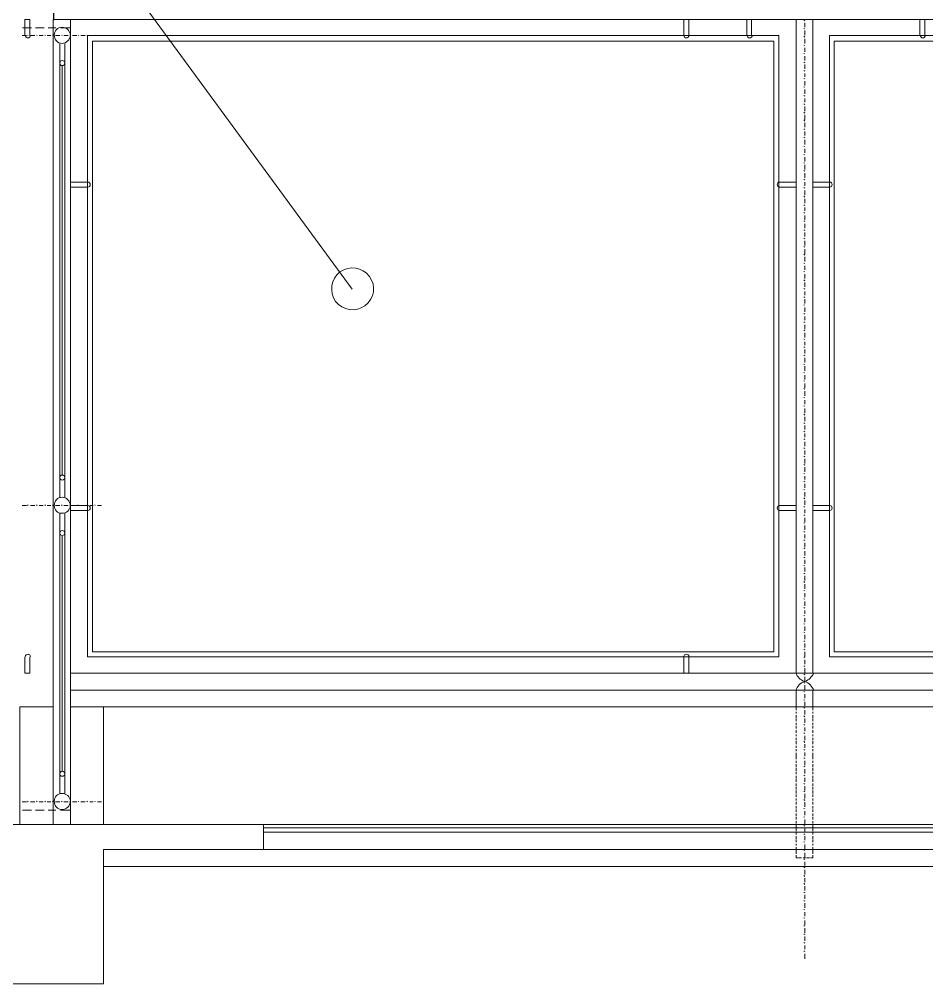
# Model space of a CAD drawing. Header units: millimetres. Extents: x 2928 to 3112, y 1220 to 1280.
# Drawn here: x 3060.5 to 3063.205, y 1248.002 to 1250.878 of the extents above; entities that cross this region are included whole.
import ezdxf

# ---------------------------------------------------------------- set-up
doc = ezdxf.new("R2010")
doc.units = ezdxf.units.MM

msp = doc.modelspace()

# ---------------------------------------------------------------- linework, layer by layer
at = {"color": 7, "linetype": 'Continuous', "lineweight": -2, "true_color": 0x000007}
msp.add_lwpolyline([(3060.60278, 1250.87545), (3060.60278, 1254.3786), (3082.70999, 1254.3786), (3082.70999, 1250.87545)], dxfattribs=at)
at = {"color": 253, "linetype": 'Continuous', "lineweight": 5, "true_color": 0x9a9a9a}
msp.add_lwpolyline([(3061.49262, 1250.07327), (3059.61535, 1252.63364), (3057.834, 1252.63364)], dxfattribs=at)
at = {"color": 7, "linetype": 'Continuous', "lineweight": 5, "true_color": 0x000007}
for points in [[(3060.51677, 1250.82914), (3060.51677, 1250.87711), (3060.53166, 1250.87711)], [(3060.53166, 1250.87711), (3060.53166, 1250.82914), (3060.53166, 1250.82914)], [(3060.6524, 1250.87711), (3062.81581, 1250.87711), (3062.81581, 1250.87711)], [(3061.01627, 1250.87711), (3065.07847, 1250.87711), (3065.07847, 1250.87711)], [(3061.06755, 1250.87711), (3063.16811, 1250.87711), (3063.16811, 1250.87711)], [(3062.48171, 1250.82914), (3062.48171, 1250.87711), (3062.49659, 1250.87711)], [(3062.49659, 1250.87711), (3062.49659, 1250.82914), (3062.49659, 1250.82914)], [(3062.66861, 1250.82914), (3062.66861, 1250.87711), (3062.6835, 1250.87711)], [(3062.6835, 1250.87711), (3062.6835, 1250.82914), (3062.6835, 1250.82914)], [(3062.81581, 1248.92871), (3062.81581, 1250.87711), (3062.81581, 1250.87711)], [(3065.02885, 1250.87711), (3062.86543, 1250.87711), (3062.86543, 1250.87711)], [(3062.86543, 1248.92871), (3062.86543, 1250.87711), (3062.86543, 1250.87711)], [(3063.18465, 1250.87711), (3063.18465, 1250.82914), (3063.18465, 1250.82914)], [(3063.19954, 1250.82914), (3063.19954, 1250.87711), (3063.18465, 1250.87711)], [(3060.62097, 1250.80433), (3060.62097, 1250.74644), (3060.62097, 1250.74644)], [(3060.63586, 1249.51091), (3060.63586, 1250.74644), (3060.63586, 1250.80433)], [(3060.62097, 1250.74644), (3060.62097, 1249.51091), (3060.62097, 1249.51091)], [(3060.6524, 1250.39249), (3060.70367, 1250.39249), (3060.70367, 1250.39249)], [(3060.70367, 1250.3776), (3060.6524, 1250.3776), (3060.6524, 1250.39249)], [(3062.81581, 1250.39249), (3062.76454, 1250.39249), (3062.76454, 1250.39249)], [(3062.76454, 1250.3776), (3062.81581, 1250.3776), (3062.81581, 1250.39249)], [(3062.86543, 1250.39249), (3062.91505, 1250.39249), (3062.91505, 1250.39249)], [(3062.91505, 1250.3776), (3062.86543, 1250.3776), (3062.86543, 1250.39249)], [(3060.62097, 1249.45137), (3060.62097, 1249.51091), (3060.62097, 1249.51091)], [(3060.63586, 1249.45137), (3060.63586, 1249.51091), (3060.63586, 1249.51091)], [(3060.70367, 1249.42821), (3060.6524, 1249.42821), (3060.6524, 1249.41333)], [(3062.76454, 1249.42821), (3062.81581, 1249.42821), (3062.81581, 1249.41333)], [(3062.91505, 1249.42821), (3062.86543, 1249.42821), (3062.86543, 1249.41333)], [(3060.62097, 1249.40506), (3060.62097, 1249.34551), (3060.62097, 1249.34551)], [(3060.63586, 1249.40506), (3060.63586, 1249.34551), (3060.63586, 1248.62768)], [(3060.6524, 1249.41333), (3060.70367, 1249.41333), (3060.70367, 1249.41333)], [(3062.81581, 1249.41333), (3062.76454, 1249.41333), (3062.76454, 1249.41333)], [(3062.86543, 1249.41333), (3062.91505, 1249.41333), (3062.91505, 1249.41333)], [(3060.62097, 1248.62768), (3060.62097, 1249.34551), (3060.62097, 1249.34551)], [(3060.51677, 1248.97667), (3060.51677, 1248.92871), (3060.53166, 1248.92871)], [(3060.53166, 1248.92871), (3060.53166, 1248.97667), (3060.53166, 1248.97667)], [(3062.48171, 1248.97667), (3062.48171, 1248.92871), (3062.49659, 1248.92871)], [(3062.49659, 1248.92871), (3062.49659, 1248.97667), (3062.49659, 1248.97667)], [(3060.6524, 1248.92871), (3062.81581, 1248.92871), (3062.81581, 1248.92871)], [(3061.01627, 1248.92871), (3065.07847, 1248.92871), (3065.07847, 1248.92871)], [(3061.06755, 1248.92871), (3063.16811, 1248.92871), (3063.16811, 1248.92871)], [(3065.02885, 1248.92871), (3062.86543, 1248.92871), (3062.86543, 1248.92871)], [(3060.6524, 1248.87743), (3062.81581, 1248.87743), (3062.81581, 1248.87743)], [(3060.6524, 1248.82782), (3060.6524, 1248.87743), (3060.6524, 1248.87743)], [(3060.6524, 1248.47717), (3060.6524, 1248.87743), (3060.6524, 1248.87743)], [(3061.01627, 1248.87743), (3065.07847, 1248.87743), (3065.07847, 1248.87743)], [(3061.06755, 1248.87743), (3063.16811, 1248.87743), (3063.16811, 1248.87743)], [(3062.81581, 1248.82782), (3062.81581, 1248.87743), (3062.81581, 1248.87743)], [(3065.02885, 1248.87743), (3062.86543, 1248.87743), (3062.86543, 1248.82782)], [(3060.62097, 1248.56979), (3060.62097, 1248.62768), (3060.62097, 1248.62768)], [(3060.63586, 1248.56979), (3060.63586, 1248.62768), (3060.63586, 1248.62768)]]:
    msp.add_lwpolyline(points, dxfattribs=at)
at = {"color": 7, "linetype": 'Continuous', "lineweight": 20, "true_color": 0x000007}
for points in [[(3060.6524, 1250.87711), (3060.60112, 1250.87711), (3060.60112, 1248.47717), (3060.6524, 1248.47717)], [(3060.47707, 1248.47717), (3060.47707, 1248.00247), (3060.75164, 1248.00247), (3060.75164, 1248.40274), (3061.22799, 1248.40274), (3061.22799, 1248.47717)]]:
    msp.add_lwpolyline(points, close=True, dxfattribs=at)
at = {"color": 252, "linetype": 'Continuous', "lineweight": 13, "true_color": 0x989898}
for points in [[(3062.84228, 1250.8738), (3062.83897, 1250.87545), (3062.83897, 1250.87545)], [(3062.84228, 1250.85395), (3062.84228, 1250.86718), (3062.84228, 1250.86718)], [(3060.52173, 1250.82914), (3060.5085, 1250.82914), (3060.5085, 1250.82914)], [(3060.52173, 1250.82914), (3060.5085, 1250.82914), (3060.5085, 1250.82914)], [(3060.53662, 1250.8523), (3060.51015, 1250.8523), (3060.51015, 1250.8523)], [(3060.52669, 1250.82914), (3060.52504, 1250.8308), (3060.52504, 1250.8308)], [(3060.52669, 1250.82914), (3060.52504, 1250.8308), (3060.52504, 1250.8308)], [(3060.54654, 1250.82914), (3060.53331, 1250.82914), (3060.53331, 1250.82914)], [(3060.54654, 1250.82914), (3060.53331, 1250.82914), (3060.53331, 1250.82914)], [(3060.57466, 1250.8523), (3060.5482, 1250.8523), (3060.5482, 1250.8523)], [(3060.55316, 1250.82914), (3060.5515, 1250.8308), (3060.5515, 1250.8308)], [(3060.55316, 1250.82914), (3060.5515, 1250.8308), (3060.5515, 1250.8308)], [(3060.57135, 1250.82914), (3060.55977, 1250.82914), (3060.55977, 1250.82914)], [(3060.57135, 1250.82914), (3060.55977, 1250.82914), (3060.55977, 1250.82914)], [(3060.57797, 1250.82914), (3060.57631, 1250.8308), (3060.57631, 1250.8308)], [(3060.57797, 1250.82914), (3060.57631, 1250.8308), (3060.57631, 1250.8308)], [(3060.59451, 1250.82914), (3060.58293, 1250.82914), (3060.58293, 1250.82914)], [(3060.59451, 1250.82914), (3060.58293, 1250.82914), (3060.58293, 1250.82914)], [(3060.60939, 1250.8523), (3060.58624, 1250.8523), (3060.58624, 1250.8523)], [(3060.60112, 1250.82914), (3060.59947, 1250.8308), (3060.59947, 1250.8308)], [(3060.60112, 1250.82914), (3060.59947, 1250.8308), (3060.59947, 1250.8308)], [(3060.62097, 1250.82914), (3060.60774, 1250.82914), (3060.60774, 1250.82914)], [(3060.62097, 1250.82914), (3060.60774, 1250.82914), (3060.60774, 1250.82914)], [(3060.6524, 1250.83741), (3060.6524, 1250.8523), (3060.62263, 1250.8523)], [(3060.62759, 1250.82914), (3060.62593, 1250.8308), (3060.62593, 1250.8308)], [(3060.62759, 1250.82914), (3060.62593, 1250.8308), (3060.62593, 1250.8308)], [(3060.64578, 1250.82914), (3060.63255, 1250.82914), (3060.63255, 1250.82914)], [(3060.64578, 1250.82914), (3060.63255, 1250.82914), (3060.63255, 1250.82914)], [(3060.6524, 1250.82914), (3060.65074, 1250.8308), (3060.65074, 1250.8308)], [(3060.6524, 1250.82914), (3060.65074, 1250.8308), (3060.65074, 1250.8308)], [(3060.67225, 1250.82914), (3060.65901, 1250.82914), (3060.65901, 1250.82914)], [(3060.67225, 1250.82914), (3060.65901, 1250.82914), (3060.65901, 1250.82914)], [(3060.67721, 1250.82914), (3060.67555, 1250.8308), (3060.67555, 1250.8308)], [(3060.67721, 1250.82914), (3060.67555, 1250.8308), (3060.67555, 1250.8308)], [(3060.69706, 1250.82914), (3060.68382, 1250.82914), (3060.68382, 1250.82914)], [(3060.69706, 1250.82914), (3060.68382, 1250.82914), (3060.68382, 1250.82914)], [(3060.70367, 1250.82914), (3060.70202, 1250.8308), (3060.70202, 1250.8308)], [(3060.70367, 1250.82914), (3060.70202, 1250.8308), (3060.70202, 1250.8308)], [(3060.72021, 1250.82914), (3060.71029, 1250.82914), (3060.71029, 1250.82914)], [(3060.72021, 1250.82914), (3060.71029, 1250.82914), (3060.71029, 1250.82914)], [(3060.72683, 1250.82914), (3060.72517, 1250.8308), (3060.72517, 1250.8308)], [(3060.72683, 1250.82914), (3060.72517, 1250.8308), (3060.72517, 1250.8308)], [(3060.74502, 1250.82914), (3060.73344, 1250.82914), (3060.73344, 1250.82914)], [(3060.74502, 1250.82914), (3060.73344, 1250.82914), (3060.73344, 1250.82914)], [(3062.84228, 1250.84899), (3062.83897, 1250.85064), (3062.83897, 1250.85064)], [(3062.84228, 1250.82418), (3062.83897, 1250.82749), (3062.83897, 1250.82749)], [(3062.84228, 1250.8308), (3062.84228, 1250.84403), (3062.84228, 1250.84403)], [(3060.6524, 1250.79937), (3060.6524, 1250.82418), (3060.6524, 1250.82418)], [(3062.84228, 1250.79937), (3062.83897, 1250.80102), (3062.83897, 1250.80102)], [(3062.84228, 1250.80599), (3062.84228, 1250.81922), (3062.84228, 1250.81922)], [(3060.6524, 1250.76133), (3060.6524, 1250.78614), (3060.6524, 1250.78614)], [(3062.84228, 1250.77456), (3062.83897, 1250.77621), (3062.83897, 1250.77621)], [(3062.84228, 1250.78118), (3062.84228, 1250.79275), (3062.84228, 1250.79275)], [(3062.84228, 1250.75471), (3062.84228, 1250.76794), (3062.84228, 1250.76794)], [(3060.6524, 1250.72494), (3060.6524, 1250.7481), (3060.6524, 1250.7481)], [(3062.84228, 1250.7481), (3062.83897, 1250.74975), (3062.83897, 1250.74975)], [(3062.84228, 1250.7299), (3062.84228, 1250.74313), (3062.84228, 1250.74313)], [(3060.6524, 1250.6869), (3060.6524, 1250.71336), (3060.6524, 1250.71336)], [(3062.84228, 1250.72329), (3062.83897, 1250.72494), (3062.83897, 1250.72494)], [(3062.84228, 1250.70675), (3062.84228, 1250.71667), (3062.84228, 1250.71667)], [(3062.84228, 1250.70013), (3062.83897, 1250.70178), (3062.83897, 1250.70178)], [(3062.84228, 1250.68028), (3062.84228, 1250.69351), (3062.84228, 1250.69351)], [(3060.6524, 1250.64886), (3060.6524, 1250.67532), (3060.6524, 1250.67532)], [(3062.84228, 1250.67532), (3062.83897, 1250.67697), (3062.83897, 1250.67697)], [(3062.84228, 1250.65547), (3062.84228, 1250.6687), (3062.84228, 1250.6687)], [(3060.6524, 1250.61081), (3060.6524, 1250.63728), (3060.6524, 1250.63728)], [(3062.84228, 1250.64886), (3062.83897, 1250.65051), (3062.83897, 1250.65051)], [(3062.84228, 1250.62405), (3062.83897, 1250.6257), (3062.83897, 1250.6257)], [(3062.84228, 1250.63066), (3062.84228, 1250.64224), (3062.84228, 1250.64224)], [(3060.6524, 1250.57443), (3060.6524, 1250.60089), (3060.6524, 1250.60089)], [(3062.84228, 1250.59758), (3062.83897, 1250.60089), (3062.83897, 1250.60089)], [(3062.84228, 1250.6042), (3062.84228, 1250.61743), (3062.84228, 1250.61743)], [(3062.84228, 1250.57443), (3062.83897, 1250.57773), (3062.83897, 1250.57773)], [(3062.84228, 1250.57939), (3062.84228, 1250.59262), (3062.84228, 1250.59262)], [(3062.84228, 1250.55623), (3062.84228, 1250.56946), (3062.84228, 1250.56946)], [(3060.6524, 1250.53639), (3060.6524, 1250.56285), (3060.6524, 1250.56285)], [(3062.84228, 1250.54962), (3062.83897, 1250.55127), (3062.83897, 1250.55127)], [(3062.84228, 1250.53142), (3062.84228, 1250.543), (3062.84228, 1250.543)], [(3060.6524, 1250.49834), (3060.6524, 1250.52481), (3060.6524, 1250.52481)], [(3062.84228, 1250.52481), (3062.83897, 1250.52646), (3062.83897, 1250.52646)], [(3062.84228, 1250.50496), (3062.84228, 1250.51819), (3062.84228, 1250.51819)], [(3060.6524, 1250.46361), (3060.6524, 1250.48677), (3060.6524, 1250.48677)], [(3062.84228, 1250.49834), (3062.83897, 1250.5), (3062.83897, 1250.5)], [(3062.84228, 1250.48015), (3062.84228, 1250.49173), (3062.84228, 1250.49173)], [(3062.84228, 1250.47353), (3062.83897, 1250.47519), (3062.83897, 1250.47519)], [(3062.84228, 1250.45369), (3062.84228, 1250.46692), (3062.84228, 1250.46692)], [(3060.6524, 1250.42557), (3060.6524, 1250.45038), (3060.6524, 1250.45038)], [(3062.84228, 1250.44872), (3062.83897, 1250.45038), (3062.83897, 1250.45038)], [(3062.84228, 1250.42557), (3062.83897, 1250.42722), (3062.83897, 1250.42722)], [(3062.84228, 1250.43053), (3062.84228, 1250.44376), (3062.84228, 1250.44376)], [(3060.6524, 1250.38587), (3060.6524, 1250.41234), (3060.6524, 1250.41234)], [(3062.84228, 1250.3991), (3062.83897, 1250.40076), (3062.83897, 1250.40076)], [(3062.84228, 1250.40572), (3062.84228, 1250.41895), (3062.84228, 1250.41895)], [(3060.6524, 1250.34783), (3060.6524, 1250.37429), (3060.6524, 1250.37429)], [(3062.84228, 1250.37429), (3062.83897, 1250.37595), (3062.83897, 1250.37595)], [(3062.84228, 1250.38091), (3062.84228, 1250.39249), (3062.84228, 1250.39249)], [(3062.84228, 1250.35445), (3062.84228, 1250.36768), (3062.84228, 1250.36768)], [(3060.6524, 1250.3131), (3060.6524, 1250.33791), (3060.6524, 1250.33791)], [(3062.84228, 1250.34783), (3062.83897, 1250.35114), (3062.83897, 1250.35114)], [(3062.84228, 1250.32964), (3062.84228, 1250.34287), (3062.84228, 1250.34287)], [(3062.84228, 1250.32302), (3062.83897, 1250.32467), (3062.83897, 1250.32467)], [(3062.84228, 1250.30648), (3062.84228, 1250.3164), (3062.84228, 1250.3164)], [(3060.6524, 1250.27505), (3060.6524, 1250.29986), (3060.6524, 1250.29986)], [(3062.84228, 1250.29986), (3062.83897, 1250.30152), (3062.83897, 1250.30152)], [(3062.84228, 1250.28002), (3062.84228, 1250.29325), (3062.84228, 1250.29325)], [(3060.6524, 1250.23701), (3060.6524, 1250.26182), (3060.6524, 1250.26182)], [(3062.84228, 1250.27505), (3062.83897, 1250.27671), (3062.83897, 1250.27671)], [(3062.84228, 1250.24859), (3062.83897, 1250.25025), (3062.83897, 1250.25025)], [(3062.84228, 1250.25521), (3062.84228, 1250.26844), (3062.84228, 1250.26844)], [(3060.6524, 1250.20063), (3060.6524, 1250.22378), (3060.6524, 1250.22378)], [(3062.84228, 1250.22378), (3062.83897, 1250.22544), (3062.83897, 1250.22544)], [(3062.84228, 1250.2304), (3062.84228, 1250.24198), (3062.84228, 1250.24198)], [(3062.84228, 1250.19897), (3062.83897, 1250.20063), (3062.83897, 1250.20063)], [(3062.84228, 1250.20393), (3062.84228, 1250.21717), (3062.84228, 1250.21717)], [(3062.84228, 1250.17912), (3062.84228, 1250.19236), (3062.84228, 1250.19236)], [(3060.6524, 1250.16258), (3060.6524, 1250.18739), (3060.6524, 1250.18739)], [(3062.84228, 1250.17416), (3062.83897, 1250.17747), (3062.83897, 1250.17747)], [(3062.84228, 1250.15597), (3062.84228, 1250.1692), (3062.84228, 1250.1692)], [(3060.6524, 1250.12454), (3060.6524, 1250.14935), (3060.6524, 1250.14935)], [(3062.84228, 1250.14935), (3062.83897, 1250.15101), (3062.83897, 1250.15101)], [(3062.84228, 1250.13116), (3062.84228, 1250.14274), (3062.84228, 1250.14274)], [(3060.6524, 1250.0865), (3060.6524, 1250.11131), (3060.6524, 1250.11131)], [(3062.84228, 1250.12454), (3062.83897, 1250.1262), (3062.83897, 1250.1262)], [(3062.84228, 1250.10469), (3062.84228, 1250.11793), (3062.84228, 1250.11793)], [(3062.84228, 1250.09808), (3062.83897, 1250.10139), (3062.83897, 1250.10139)], [(3062.84228, 1250.07988), (3062.84228, 1250.09312), (3062.84228, 1250.09312)], [(3060.6524, 1250.05011), (3060.6524, 1250.07327), (3060.6524, 1250.07327)], [(3062.84228, 1250.07327), (3062.83897, 1250.07492), (3062.83897, 1250.07492)], [(3062.84228, 1250.04846), (3062.83897, 1250.05011), (3062.83897, 1250.05011)], [(3062.84228, 1250.05507), (3062.84228, 1250.06665), (3062.84228, 1250.06665)], [(3060.6524, 1250.01207), (3060.6524, 1250.03688), (3060.6524, 1250.03688)], [(3062.84228, 1250.0253), (3062.83897, 1250.02696), (3062.83897, 1250.02696)], [(3062.84228, 1250.03026), (3062.84228, 1250.0435), (3062.84228, 1250.0435)], [(3060.6524, 1249.97403), (3060.6524, 1249.99884), (3060.6524, 1249.99884)], [(3062.84228, 1249.99884), (3062.83897, 1250.00049), (3062.83897, 1250.00049)], [(3062.84228, 1250.00545), (3062.84228, 1250.01869), (3062.84228, 1250.01869)], [(3062.84228, 1249.98065), (3062.84228, 1249.99222), (3062.84228, 1249.99222)], [(3062.84228, 1249.97403), (3062.83897, 1249.97568), (3062.83897, 1249.97568)], [(3062.84228, 1249.95418), (3062.84228, 1249.96741), (3062.84228, 1249.96741)], [(3060.6524, 1249.93764), (3060.6524, 1249.9608), (3060.6524, 1249.9608)], [(3062.84228, 1249.94922), (3062.83897, 1249.95087), (3062.83897, 1249.95087)], [(3062.84228, 1249.92937), (3062.84228, 1249.9426), (3062.84228, 1249.9426)], [(3060.6524, 1249.8996), (3060.6524, 1249.92441), (3060.6524, 1249.92441)], [(3062.84228, 1249.92276), (3062.83897, 1249.92441), (3062.83897, 1249.92441)], [(3062.84228, 1249.90622), (3062.84228, 1249.91614), (3062.84228, 1249.91614)], [(3060.6524, 1249.86156), (3060.6524, 1249.88637), (3060.6524, 1249.88637)], [(3062.84228, 1249.8996), (3062.83897, 1249.90125), (3062.83897, 1249.90125)], [(3062.84228, 1249.87479), (3062.83897, 1249.87644), (3062.83897, 1249.87644)], [(3062.84228, 1249.88141), (3062.84228, 1249.89298), (3062.84228, 1249.89298)], [(3060.6524, 1249.82352), (3060.6524, 1249.84833), (3060.6524, 1249.84833)], [(3062.84228, 1249.84833), (3062.83897, 1249.84998), (3062.83897, 1249.84998)], [(3062.84228, 1249.85494), (3062.84228, 1249.86817), (3062.84228, 1249.86817)], [(3062.84228, 1249.82352), (3062.83897, 1249.82517), (3062.83897, 1249.82517)], [(3062.84228, 1249.83013), (3062.84228, 1249.84336), (3062.84228, 1249.84336)], [(3060.6524, 1249.78713), (3060.6524, 1249.81028), (3060.6524, 1249.81028)], [(3062.84228, 1249.79871), (3062.83897, 1249.80036), (3062.83897, 1249.80036)], [(3062.84228, 1249.80367), (3062.84228, 1249.8169), (3062.84228, 1249.8169)], [(3062.84228, 1249.77886), (3062.84228, 1249.79209), (3062.84228, 1249.79209)], [(3060.6524, 1249.74909), (3060.6524, 1249.77555), (3060.6524, 1249.77555)], [(3062.84228, 1249.77555), (3062.83897, 1249.7772), (3062.83897, 1249.7772)], [(3062.84228, 1249.7557), (3062.84228, 1249.76893), (3062.84228, 1249.76893)], [(3060.6524, 1249.71104), (3060.6524, 1249.73751), (3060.6524, 1249.73751)], [(3062.84228, 1249.74909), (3062.83897, 1249.75074), (3062.83897, 1249.75074)], [(3062.84228, 1249.73089), (3062.84228, 1249.74247), (3062.84228, 1249.74247)], [(3062.84228, 1249.72428), (3062.83897, 1249.72593), (3062.83897, 1249.72593)], [(3062.84228, 1249.70443), (3062.84228, 1249.71766), (3062.84228, 1249.71766)], [(3060.6524, 1249.673), (3060.6524, 1249.69781), (3060.6524, 1249.69781)], [(3062.84228, 1249.69781), (3062.83897, 1249.70112), (3062.83897, 1249.70112)], [(3062.84228, 1249.673), (3062.83897, 1249.67466), (3062.83897, 1249.67466)], [(3062.84228, 1249.67962), (3062.84228, 1249.69285), (3062.84228, 1249.69285)], [(3060.6524, 1249.63662), (3060.6524, 1249.66308), (3060.6524, 1249.66308)], [(3062.84228, 1249.64819), (3062.83897, 1249.64985), (3062.83897, 1249.64985)], [(3062.84228, 1249.65481), (3062.84228, 1249.66639), (3062.84228, 1249.66639)], [(3060.6524, 1249.59857), (3060.6524, 1249.62504), (3060.6524, 1249.62504)], [(3062.84228, 1249.62504), (3062.83897, 1249.62669), (3062.83897, 1249.62669)], [(3062.84228, 1249.63165), (3062.84228, 1249.64323), (3062.84228, 1249.64323)], [(3062.84228, 1249.60519), (3062.84228, 1249.61842), (3062.84228, 1249.61842)], [(3062.84228, 1249.59857), (3062.83897, 1249.60023), (3062.83897, 1249.60023)], [(3062.84228, 1249.58038), (3062.84228, 1249.59196), (3062.84228, 1249.59196)], [(3060.6524, 1249.56053), (3060.6524, 1249.587), (3060.6524, 1249.587)], [(3062.84228, 1249.57376), (3062.83897, 1249.57542), (3062.83897, 1249.57542)], [(3062.84228, 1249.55392), (3062.84228, 1249.56715), (3062.84228, 1249.56715)], [(3060.6524, 1249.5258), (3060.6524, 1249.54895), (3060.6524, 1249.54895)], [(3062.84228, 1249.54895), (3062.83897, 1249.55061), (3062.83897, 1249.55061)], [(3062.84228, 1249.52911), (3062.84228, 1249.54234), (3062.84228, 1249.54234)], [(3060.6524, 1249.4861), (3060.6524, 1249.51257), (3060.6524, 1249.51257)], [(3062.84228, 1249.52249), (3062.83897, 1249.52414), (3062.83897, 1249.52414)], [(3062.84228, 1249.50595), (3062.84228, 1249.51587), (3062.84228, 1249.51587)], [(3060.6524, 1249.44806), (3060.6524, 1249.47452), (3060.6524, 1249.47452)], [(3062.84228, 1249.49933), (3062.83897, 1249.50099), (3062.83897, 1249.50099)], [(3062.84228, 1249.47452), (3062.83897, 1249.47618), (3062.83897, 1249.47618)], [(3062.84228, 1249.48114), (3062.84228, 1249.49272), (3062.84228, 1249.49272)], [(3062.84228, 1249.44806), (3062.83897, 1249.45137), (3062.83897, 1249.45137)], [(3062.84228, 1249.45468), (3062.84228, 1249.46791), (3062.84228, 1249.46791)], [(3060.52173, 1249.42821), (3060.5085, 1249.42821), (3060.5085, 1249.42821)], [(3060.52669, 1249.42821), (3060.52504, 1249.42987), (3060.52504, 1249.42987)], [(3060.54654, 1249.42821), (3060.53331, 1249.42821), (3060.53331, 1249.42821)], [(3060.55316, 1249.42821), (3060.5515, 1249.42987), (3060.5515, 1249.42987)], [(3060.57135, 1249.42821), (3060.55977, 1249.42821), (3060.55977, 1249.42821)], [(3060.57797, 1249.42821), (3060.57631, 1249.42987), (3060.57631, 1249.42987)], [(3060.59451, 1249.42821), (3060.58293, 1249.42821), (3060.58293, 1249.42821)], [(3060.60112, 1249.42821), (3060.59947, 1249.42987), (3060.59947, 1249.42987)], [(3060.62097, 1249.42821), (3060.60774, 1249.42821), (3060.60774, 1249.42821)], [(3060.62759, 1249.42821), (3060.62593, 1249.42987), (3060.62593, 1249.42987)], [(3060.64578, 1249.42821), (3060.63255, 1249.42821), (3060.63255, 1249.42821)], [(3060.6524, 1249.42821), (3060.65074, 1249.42987), (3060.65074, 1249.42987)], [(3060.6524, 1249.41002), (3060.6524, 1249.43648), (3060.6524, 1249.43648)], [(3060.67225, 1249.42821), (3060.65901, 1249.42821), (3060.65901, 1249.42821)], [(3060.67721, 1249.42821), (3060.67555, 1249.42987), (3060.67555, 1249.42987)], [(3060.69706, 1249.42821), (3060.68382, 1249.42821), (3060.68382, 1249.42821)], [(3060.70367, 1249.42821), (3060.70202, 1249.42987), (3060.70202, 1249.42987)], [(3060.72021, 1249.42821), (3060.71029, 1249.42821), (3060.71029, 1249.42821)], [(3060.72683, 1249.42821), (3060.72517, 1249.42987), (3060.72517, 1249.42987)], [(3060.74502, 1249.42821), (3060.73344, 1249.42821), (3060.73344, 1249.42821)], [(3062.84228, 1249.42325), (3062.83897, 1249.4249), (3062.83897, 1249.4249)], [(3062.84228, 1249.42987), (3062.84228, 1249.4431), (3062.84228, 1249.4431)], [(3062.84228, 1249.40506), (3062.84228, 1249.41664), (3062.84228, 1249.41664)], [(3060.6524, 1249.37529), (3060.6524, 1249.4001), (3060.6524, 1249.4001)], [(3062.84228, 1249.39844), (3062.83897, 1249.4001), (3062.83897, 1249.4001)], [(3062.84228, 1249.37859), (3062.84228, 1249.39183), (3062.84228, 1249.39183)], [(3060.6524, 1249.33724), (3060.6524, 1249.36205), (3060.6524, 1249.36205)], [(3062.84228, 1249.37529), (3062.83897, 1249.37694), (3062.83897, 1249.37694)], [(3062.84228, 1249.35544), (3062.84228, 1249.36867), (3062.84228, 1249.36867)], [(3062.84228, 1249.34882), (3062.83897, 1249.35048), (3062.83897, 1249.35048)], [(3062.84228, 1249.33063), (3062.84228, 1249.34221), (3062.84228, 1249.34221)], [(3060.6524, 1249.2992), (3060.6524, 1249.32401), (3060.6524, 1249.32401)], [(3062.84228, 1249.32401), (3062.83897, 1249.32567), (3062.83897, 1249.32567)], [(3062.84228, 1249.2992), (3062.83897, 1249.30086), (3062.83897, 1249.30086)], [(3062.84228, 1249.30416), (3062.84228, 1249.3174), (3062.84228, 1249.3174)], [(3060.6524, 1249.26281), (3060.6524, 1249.28597), (3060.6524, 1249.28597)], [(3062.84228, 1249.27274), (3062.83897, 1249.27439), (3062.83897, 1249.27439)], [(3062.84228, 1249.27935), (3062.84228, 1249.29259), (3062.84228, 1249.29259)], [(3060.6524, 1249.22477), (3060.6524, 1249.24958), (3060.6524, 1249.24958)], [(3062.84228, 1249.24793), (3062.83897, 1249.24958), (3062.83897, 1249.24958)], [(3062.84228, 1249.25454), (3062.84228, 1249.26612), (3062.84228, 1249.26612)], [(3062.84228, 1249.22477), (3062.83897, 1249.22643), (3062.83897, 1249.22643)], [(3062.84228, 1249.23139), (3062.84228, 1249.24297), (3062.84228, 1249.24297)], [(3062.84228, 1249.20492), (3062.84228, 1249.21816), (3062.84228, 1249.21816)], [(3060.6524, 1249.18673), (3060.6524, 1249.21154), (3060.6524, 1249.21154)], [(3062.84228, 1249.19831), (3062.83897, 1249.20162), (3062.83897, 1249.20162)], [(3062.84228, 1249.18011), (3062.84228, 1249.19335), (3062.84228, 1249.19335)], [(3060.6524, 1249.14869), (3060.6524, 1249.1735), (3060.6524, 1249.1735)], [(3062.84228, 1249.1735), (3062.83897, 1249.17515), (3062.83897, 1249.17515)], [(3062.84228, 1249.1553), (3062.84228, 1249.16688), (3062.84228, 1249.16688)], [(3060.6524, 1249.1123), (3060.6524, 1249.13711), (3060.6524, 1249.13711)], [(3062.84228, 1249.14869), (3062.83897, 1249.15034), (3062.83897, 1249.15034)], [(3062.84228, 1249.12884), (3062.84228, 1249.14207), (3062.84228, 1249.14207)], [(3062.84228, 1249.12223), (3062.83897, 1249.12388), (3062.83897, 1249.12388)], [(3062.84228, 1249.09907), (3062.83897, 1249.10072), (3062.83897, 1249.10072)], [(3062.84228, 1249.10569), (3062.84228, 1249.11561), (3062.84228, 1249.11561)], [(3060.6524, 1249.07426), (3060.6524, 1249.09907), (3060.6524, 1249.09907)], [(3062.84228, 1249.07426), (3062.83897, 1249.07591), (3062.83897, 1249.07591)], [(3062.84228, 1249.08088), (3062.84228, 1249.09245), (3062.84228, 1249.09245)], [(3060.6524, 1249.03622), (3060.6524, 1249.06103), (3060.6524, 1249.06103)], [(3062.84228, 1249.04945), (3062.83897, 1249.0511), (3062.83897, 1249.0511)], [(3062.84228, 1249.05441), (3062.84228, 1249.06764), (3062.84228, 1249.06764)], [(3062.84228, 1249.0296), (3062.84228, 1249.04283), (3062.84228, 1249.04283)], [(3060.6524, 1248.99983), (3060.6524, 1249.02299), (3060.6524, 1249.02299)], [(3062.84228, 1249.02299), (3062.83897, 1249.02464), (3062.83897, 1249.02464)], [(3062.84228, 1249.00479), (3062.84228, 1249.01637), (3062.84228, 1249.01637)], [(3060.6524, 1248.96179), (3060.6524, 1248.9866), (3060.6524, 1248.9866)], [(3062.84228, 1248.99818), (3062.83897, 1248.99983), (3062.83897, 1248.99983)], [(3062.84228, 1248.97833), (3062.84228, 1248.99156), (3062.84228, 1248.99156)], [(3062.84228, 1248.97502), (3062.83897, 1248.97667), (3062.83897, 1248.97667)], [(3062.84228, 1248.95517), (3062.84228, 1248.9684), (3062.84228, 1248.9684)], [(3060.6524, 1248.92375), (3060.6524, 1248.94856), (3060.6524, 1248.94856)], [(3062.84228, 1248.94856), (3062.83897, 1248.95021), (3062.83897, 1248.95021)], [(3062.84228, 1248.93036), (3062.84228, 1248.94359), (3062.84228, 1248.94359)], [(3060.6524, 1248.8857), (3060.6524, 1248.91051), (3060.6524, 1248.91051)], [(3062.84228, 1248.92375), (3062.83897, 1248.9254), (3062.83897, 1248.9254)], [(3062.84228, 1248.89894), (3062.83897, 1248.90059), (3062.83897, 1248.90059)], [(3062.84228, 1248.9039), (3062.84228, 1248.91713), (3062.84228, 1248.91713)], [(3060.6524, 1248.84932), (3060.6524, 1248.87247), (3060.6524, 1248.87247)], [(3062.84228, 1248.87247), (3062.83897, 1248.87413), (3062.83897, 1248.87413)], [(3062.84228, 1248.87909), (3062.84228, 1248.89232), (3062.84228, 1248.89232)], [(3062.84228, 1248.84766), (3062.83897, 1248.84932), (3062.83897, 1248.84932)], [(3062.84228, 1248.85428), (3062.84228, 1248.86586), (3062.84228, 1248.86586)], [(3062.84228, 1248.83112), (3062.84228, 1248.8427), (3062.84228, 1248.8427)], [(3060.6524, 1248.81128), (3060.6524, 1248.83774), (3060.6524, 1248.83774)], [(3062.81581, 1248.82782), (3062.81581, 1248.81789), (3062.81581, 1248.81789)], [(3062.81581, 1248.81293), (3062.81581, 1248.80797), (3062.81581, 1248.80797)], [(3062.84228, 1248.82451), (3062.83897, 1248.82616), (3062.83897, 1248.82616)], [(3062.84228, 1248.80466), (3062.84228, 1248.81789), (3062.84228, 1248.81789)], [(3062.86543, 1248.81789), (3062.86543, 1248.82782), (3062.86543, 1248.82782)], [(3062.86543, 1248.80797), (3062.86543, 1248.81293), (3062.86543, 1248.81293)], [(3060.6524, 1248.77323), (3060.6524, 1248.79804), (3060.6524, 1248.79804)], [(3062.81581, 1248.80301), (3062.81581, 1248.79474), (3062.81581, 1248.79474)], [(3062.81581, 1248.79308), (3062.81581, 1248.78481), (3062.81581, 1248.78481)], [(3062.84228, 1248.79804), (3062.83897, 1248.80135), (3062.83897, 1248.80135)], [(3062.84228, 1248.77985), (3062.84228, 1248.79308), (3062.84228, 1248.79308)], [(3062.86543, 1248.79474), (3062.86543, 1248.80301), (3062.86543, 1248.80301)], [(3062.86543, 1248.78481), (3062.86543, 1248.79308), (3062.86543, 1248.79308)], [(3060.6524, 1248.73685), (3060.6524, 1248.76), (3060.6524, 1248.76)], [(3062.81581, 1248.77985), (3062.81581, 1248.77323), (3062.81581, 1248.77323)], [(3062.81581, 1248.76993), (3062.81581, 1248.76331), (3062.81581, 1248.76331)], [(3062.81581, 1248.75835), (3062.81581, 1248.75008), (3062.81581, 1248.75008)], [(3062.84228, 1248.77323), (3062.83897, 1248.77489), (3062.83897, 1248.77489)], [(3062.84228, 1248.75504), (3062.84228, 1248.76662), (3062.84228, 1248.76662)], [(3062.86543, 1248.77323), (3062.86543, 1248.77985), (3062.86543, 1248.77985)], [(3062.86543, 1248.76331), (3062.86543, 1248.76993), (3062.86543, 1248.76993)], [(3062.86543, 1248.75008), (3062.86543, 1248.75835), (3062.86543, 1248.75835)], [(3062.81581, 1248.74512), (3062.81581, 1248.74015), (3062.81581, 1248.74015)], [(3062.81581, 1248.73519), (3062.81581, 1248.72858), (3062.81581, 1248.72858)], [(3062.84228, 1248.74842), (3062.83897, 1248.75008), (3062.83897, 1248.75008)], [(3062.84228, 1248.72858), (3062.84228, 1248.74181), (3062.84228, 1248.74181)], [(3062.86543, 1248.74015), (3062.86543, 1248.74512), (3062.86543, 1248.74512)], [(3062.86543, 1248.72858), (3062.86543, 1248.73519), (3062.86543, 1248.73519)], [(3060.6524, 1248.6988), (3060.6524, 1248.72527), (3060.6524, 1248.72527)], [(3062.81581, 1248.72527), (3062.81581, 1248.717), (3062.81581, 1248.717)], [(3062.81581, 1248.71204), (3062.81581, 1248.70542), (3062.81581, 1248.70542)], [(3062.81581, 1248.70211), (3062.81581, 1248.6955), (3062.81581, 1248.6955)], [(3062.84228, 1248.72196), (3062.83897, 1248.72527), (3062.83897, 1248.72527)], [(3062.84228, 1248.6988), (3062.83897, 1248.70046), (3062.83897, 1248.70046)], [(3062.84228, 1248.70542), (3062.84228, 1248.717), (3062.84228, 1248.717)], [(3062.86543, 1248.717), (3062.86543, 1248.72527), (3062.86543, 1248.72527)], [(3062.86543, 1248.70542), (3062.86543, 1248.71204), (3062.86543, 1248.71204)], [(3062.86543, 1248.6955), (3062.86543, 1248.70211), (3062.86543, 1248.70211)], [(3060.6524, 1248.66076), (3060.6524, 1248.68723), (3060.6524, 1248.68723)], [(3062.81581, 1248.69053), (3062.81581, 1248.68226), (3062.81581, 1248.68226)], [(3062.81581, 1248.68061), (3062.81581, 1248.67234), (3062.81581, 1248.67234)], [(3062.84228, 1248.67399), (3062.83897, 1248.67565), (3062.83897, 1248.67565)], [(3062.84228, 1248.68061), (3062.84228, 1248.69219), (3062.84228, 1248.69219)], [(3062.86543, 1248.68226), (3062.86543, 1248.69053), (3062.86543, 1248.69053)], [(3062.86543, 1248.67234), (3062.86543, 1248.68061), (3062.86543, 1248.68061)], [(3060.6524, 1248.62272), (3060.6524, 1248.64918), (3060.6524, 1248.64918)], [(3062.81581, 1248.66738), (3062.81581, 1248.66076), (3062.81581, 1248.66076)], [(3062.81581, 1248.65745), (3062.81581, 1248.64918), (3062.81581, 1248.64918)], [(3062.81581, 1248.64588), (3062.81581, 1248.63761), (3062.81581, 1248.63761)], [(3062.84228, 1248.64918), (3062.83897, 1248.65084), (3062.83897, 1248.65084)], [(3062.84228, 1248.65415), (3062.84228, 1248.66738), (3062.84228, 1248.66738)], [(3062.84228, 1248.62934), (3062.84228, 1248.64257), (3062.84228, 1248.64257)], [(3062.86543, 1248.66076), (3062.86543, 1248.66738), (3062.86543, 1248.66738)], [(3062.86543, 1248.64918), (3062.86543, 1248.65745), (3062.86543, 1248.65745)], [(3062.86543, 1248.63761), (3062.86543, 1248.64588), (3062.86543, 1248.64588)], [(3060.6524, 1248.58633), (3060.6524, 1248.61114), (3060.6524, 1248.61114)], [(3062.81581, 1248.6343), (3062.81581, 1248.62768), (3062.81581, 1248.62768)], [(3062.81581, 1248.62272), (3062.81581, 1248.61445), (3062.81581, 1248.61445)], [(3062.81581, 1248.6128), (3062.81581, 1248.60453), (3062.81581, 1248.60453)], [(3062.84228, 1248.62272), (3062.83897, 1248.62437), (3062.83897, 1248.62437)], [(3062.84228, 1248.60453), (3062.84228, 1248.6161), (3062.84228, 1248.6161)], [(3062.86543, 1248.62768), (3062.86543, 1248.6343), (3062.86543, 1248.6343)], [(3062.86543, 1248.61445), (3062.86543, 1248.62272), (3062.86543, 1248.62272)], [(3062.86543, 1248.60453), (3062.86543, 1248.6128), (3062.86543, 1248.6128)], [(3062.81581, 1248.59956), (3062.81581, 1248.59295), (3062.81581, 1248.59295)], [(3062.81581, 1248.58964), (3062.81581, 1248.58137), (3062.81581, 1248.58137)], [(3062.84228, 1248.59791), (3062.83897, 1248.59956), (3062.83897, 1248.59956)], [(3062.84228, 1248.57806), (3062.84228, 1248.59129), (3062.84228, 1248.59129)], [(3062.86543, 1248.59295), (3062.86543, 1248.59956), (3062.86543, 1248.59956)], [(3062.86543, 1248.58137), (3062.86543, 1248.58964), (3062.86543, 1248.58964)], [(3060.6524, 1248.54829), (3060.6524, 1248.57475), (3060.6524, 1248.57475)], [(3062.81581, 1248.57806), (3062.81581, 1248.56979), (3062.81581, 1248.56979)], [(3062.81581, 1248.56649), (3062.81581, 1248.55987), (3062.81581, 1248.55987)], [(3062.81581, 1248.55491), (3062.81581, 1248.54829), (3062.81581, 1248.54829)], [(3062.84228, 1248.57475), (3062.83897, 1248.57641), (3062.83897, 1248.57641)], [(3062.84228, 1248.55491), (3062.84228, 1248.56814), (3062.84228, 1248.56814)], [(3062.86543, 1248.56979), (3062.86543, 1248.57806), (3062.86543, 1248.57806)], [(3062.86543, 1248.55987), (3062.86543, 1248.56649), (3062.86543, 1248.56649)], [(3062.86543, 1248.54829), (3062.86543, 1248.55491), (3062.86543, 1248.55491)], [(3060.52173, 1248.54498), (3060.5085, 1248.54498), (3060.5085, 1248.54498)], [(3060.52669, 1248.54498), (3060.52504, 1248.54664), (3060.52504, 1248.54664)], [(3060.54654, 1248.54498), (3060.53331, 1248.54498), (3060.53331, 1248.54498)], [(3060.55316, 1248.54498), (3060.5515, 1248.54664), (3060.5515, 1248.54664)], [(3060.57135, 1248.54498), (3060.55977, 1248.54498), (3060.55977, 1248.54498)], [(3060.57797, 1248.54498), (3060.57631, 1248.54664), (3060.57631, 1248.54664)], [(3060.59451, 1248.54498), (3060.58293, 1248.54498), (3060.58293, 1248.54498)], [(3060.60112, 1248.54498), (3060.59947, 1248.54664), (3060.59947, 1248.54664)], [(3060.62097, 1248.54498), (3060.60774, 1248.54498), (3060.60774, 1248.54498)], [(3060.62759, 1248.54498), (3060.62593, 1248.54664), (3060.62593, 1248.54664)], [(3060.64578, 1248.54498), (3060.63255, 1248.54498), (3060.63255, 1248.54498)], [(3060.6524, 1248.54498), (3060.65074, 1248.54664), (3060.65074, 1248.54664)], [(3060.6524, 1248.52017), (3060.6524, 1248.53671), (3060.6524, 1248.53671)], [(3060.67225, 1248.54498), (3060.65901, 1248.54498), (3060.65901, 1248.54498)], [(3060.67721, 1248.54498), (3060.67555, 1248.54664), (3060.67555, 1248.54664)], [(3060.69706, 1248.54498), (3060.68382, 1248.54498), (3060.68382, 1248.54498)], [(3060.70367, 1248.54498), (3060.70202, 1248.54664), (3060.70202, 1248.54664)], [(3060.72021, 1248.54498), (3060.71029, 1248.54498), (3060.71029, 1248.54498)], [(3060.72683, 1248.54498), (3060.72517, 1248.54664), (3060.72517, 1248.54664)], [(3060.74502, 1248.54498), (3060.73344, 1248.54498), (3060.73344, 1248.54498)], [(3062.81581, 1248.54498), (3062.81581, 1248.53671), (3062.81581, 1248.53671)], [(3062.81581, 1248.53175), (3062.81581, 1248.52514), (3062.81581, 1248.52514)], [(3062.84228, 1248.54829), (3062.83897, 1248.5516), (3062.83897, 1248.5516)], [(3062.84228, 1248.52348), (3062.83897, 1248.52514), (3062.83897, 1248.52514)], [(3062.84228, 1248.5301), (3062.84228, 1248.54333), (3062.84228, 1248.54333)], [(3062.86543, 1248.53671), (3062.86543, 1248.54498), (3062.86543, 1248.54498)], [(3062.86543, 1248.52514), (3062.86543, 1248.53175), (3062.86543, 1248.53175)], [(3060.51015, 1248.52017), (3060.53662, 1248.52017), (3060.53662, 1248.52017)], [(3060.5482, 1248.52017), (3060.57466, 1248.52017), (3060.57466, 1248.52017)], [(3060.58624, 1248.52017), (3060.60939, 1248.52017), (3060.60939, 1248.52017)], [(3060.62263, 1248.52017), (3060.6524, 1248.52017), (3060.6524, 1248.52017)], [(3062.81581, 1248.52183), (3062.81581, 1248.51521), (3062.81581, 1248.51521)], [(3062.81581, 1248.51025), (3062.81581, 1248.50198), (3062.81581, 1248.50198)], [(3062.81581, 1248.49867), (3062.81581, 1248.49206), (3062.81581, 1248.49206)], [(3062.84228, 1248.49867), (3062.83897, 1248.50033), (3062.83897, 1248.50033)], [(3062.84228, 1248.50529), (3062.84228, 1248.51687), (3062.84228, 1248.51687)], [(3062.86543, 1248.51521), (3062.86543, 1248.52183), (3062.86543, 1248.52183)], [(3062.86543, 1248.50198), (3062.86543, 1248.51025), (3062.86543, 1248.51025)], [(3062.86543, 1248.49206), (3062.86543, 1248.49867), (3062.86543, 1248.49867)], [(3061.22799, 1248.47717), (3082.08312, 1248.47717), (3082.08312, 1248.47717)], [(3062.81581, 1248.48709), (3062.81581, 1248.48048), (3062.81581, 1248.48048)], [(3062.81581, 1248.47717), (3062.81581, 1248.4689), (3062.81581, 1248.4689)], [(3062.81581, 1248.46725), (3062.81581, 1248.45732), (3062.81581, 1248.45732)], [(3062.84228, 1248.47221), (3062.83897, 1248.47386), (3062.83897, 1248.47386)], [(3062.84228, 1248.47882), (3062.84228, 1248.49206), (3062.84228, 1248.49206)], [(3062.84228, 1248.45401), (3062.84228, 1248.46725), (3062.84228, 1248.46725)], [(3062.86543, 1248.48048), (3062.86543, 1248.48709), (3062.86543, 1248.48709)], [(3062.86543, 1248.4689), (3062.86543, 1248.47717), (3062.86543, 1248.47717)], [(3062.86543, 1248.45732), (3062.86543, 1248.46725), (3062.86543, 1248.46725)], [(3061.22799, 1248.45401), (3082.08312, 1248.45401), (3082.08312, 1248.45401)], [(3062.81581, 1248.45401), (3062.81581, 1248.4474), (3062.81581, 1248.4474)], [(3062.81581, 1248.44244), (3062.81581, 1248.43417), (3062.81581, 1248.43417)], [(3062.84228, 1248.4474), (3062.83897, 1248.44905), (3062.83897, 1248.44905)], [(3062.84228, 1248.43086), (3062.84228, 1248.44244), (3062.84228, 1248.44244)], [(3062.86543, 1248.4474), (3062.86543, 1248.45401), (3062.86543, 1248.45401)], [(3062.86543, 1248.43417), (3062.86543, 1248.44244), (3062.86543, 1248.44244)], [(3062.81581, 1248.43251), (3062.81581, 1248.42424), (3062.81581, 1248.42424)], [(3062.81581, 1248.41928), (3062.81581, 1248.41432), (3062.81581, 1248.41432)], [(3062.81581, 1248.40936), (3062.81581, 1248.40109), (3062.81581, 1248.40109)], [(3062.84228, 1248.42424), (3062.83897, 1248.4259), (3062.83897, 1248.4259)], [(3062.84228, 1248.40439), (3062.84228, 1248.41763), (3062.84228, 1248.41763)], [(3062.86543, 1248.42424), (3062.86543, 1248.43251), (3062.86543, 1248.43251)], [(3062.86543, 1248.41432), (3062.86543, 1248.41928), (3062.86543, 1248.41928)], [(3062.86543, 1248.40109), (3062.86543, 1248.40936), (3062.86543, 1248.40936)], [(3082.08312, 1248.40274), (3061.22799, 1248.40274), (3061.22799, 1248.40274)], [(3062.81581, 1248.39943), (3062.81581, 1248.38951), (3062.81581, 1248.38951)], [(3062.81581, 1248.3862), (3062.81581, 1248.37793), (3062.82243, 1248.37793)], [(3062.84228, 1248.39943), (3062.83897, 1248.40109), (3062.83897, 1248.40109)], [(3062.84228, 1248.37958), (3062.84228, 1248.39282), (3062.84228, 1248.39282)], [(3062.85882, 1248.37793), (3062.86543, 1248.37793), (3062.86543, 1248.3862)], [(3062.86543, 1248.38951), (3062.86543, 1248.39943), (3062.86543, 1248.39943)], [(3062.82408, 1248.37793), (3062.83235, 1248.37793), (3062.83235, 1248.37793)], [(3062.83732, 1248.37793), (3062.84393, 1248.37793), (3062.84393, 1248.37793)], [(3062.84228, 1248.37297), (3062.83897, 1248.37462), (3062.83897, 1248.37462)], [(3062.84228, 1248.35477), (3062.84228, 1248.36635), (3062.84228, 1248.36635)], [(3062.84724, 1248.37793), (3062.85551, 1248.37793), (3062.85551, 1248.37793)], [(3062.84228, 1248.34816), (3062.83897, 1248.34981), (3062.83897, 1248.34981)], [(3062.84228, 1248.32169), (3062.83897, 1248.325), (3062.83897, 1248.325)], [(3062.84228, 1248.32831), (3062.84228, 1248.34154), (3062.84228, 1248.34154)], [(3062.84228, 1248.29854), (3062.83897, 1248.30185), (3062.83897, 1248.30185)], [(3062.84228, 1248.30515), (3062.84228, 1248.31673), (3062.84228, 1248.31673)], [(3062.84228, 1248.27373), (3062.83897, 1248.27538), (3062.83897, 1248.27538)], [(3062.84228, 1248.28035), (3062.84228, 1248.29358), (3062.84228, 1248.29358)], [(3062.84228, 1248.25554), (3062.84228, 1248.26711), (3062.84228, 1248.26711)], [(3062.84228, 1248.24892), (3062.83897, 1248.25057), (3062.83897, 1248.25057)], [(3062.84228, 1248.22907), (3062.84228, 1248.2423), (3062.84228, 1248.2423)], [(3062.84228, 1248.22246), (3062.83897, 1248.22411), (3062.83897, 1248.22411)], [(3062.84228, 1248.20426), (3062.84228, 1248.21584), (3062.84228, 1248.21584)], [(3062.84228, 1248.19765), (3062.83897, 1248.1993), (3062.83897, 1248.1993)], [(3062.84228, 1248.1778), (3062.84228, 1248.19103), (3062.84228, 1248.19103)], [(3062.84228, 1248.17449), (3062.83897, 1248.17614), (3062.83897, 1248.17614)], [(3062.84228, 1248.14968), (3062.83897, 1248.15133), (3062.83897, 1248.15133)], [(3062.84228, 1248.15464), (3062.84228, 1248.16787), (3062.84228, 1248.16787)], [(3062.84228, 1248.12322), (3062.83897, 1248.12487), (3062.83897, 1248.12487)], [(3062.84228, 1248.12983), (3062.84228, 1248.14306), (3062.84228, 1248.14306)], [(3062.84228, 1248.09841), (3062.83897, 1248.10006), (3062.83897, 1248.10006)], [(3062.84228, 1248.10502), (3062.84228, 1248.1166), (3062.84228, 1248.1166)], [(3062.84228, 1248.0769), (3062.84228, 1248.09179), (3062.84228, 1248.09179)]]:
    msp.add_lwpolyline(points, dxfattribs=at)
at = {"color": 7, "linetype": 'Continuous', "lineweight": 5, "true_color": 0x000007}
for points in [[(3062.76454, 1250.82914), (3060.70367, 1250.82914), (3060.70367, 1248.97667), (3062.76454, 1248.97667)], [(3062.91505, 1250.82914), (3065.12644, 1250.82914), (3065.12644, 1248.97667), (3062.91505, 1248.97667)], [(3060.71856, 1248.99156), (3062.74965, 1248.99156), (3062.74965, 1250.8126), (3060.71856, 1250.8126)], [(3065.11155, 1248.99156), (3062.92994, 1248.99156), (3062.92994, 1250.8126), (3065.11155, 1250.8126)]]:
    msp.add_lwpolyline(points, close=True, dxfattribs=at)
at = {"color": 7, "linetype": 'Continuous', "lineweight": 20, "true_color": 0x000007}
for points in [[(3060.62759, 1250.73817), (3060.62759, 1249.51918), (3060.62759, 1249.51918)], [(3060.62759, 1248.63595), (3060.62759, 1249.33724), (3060.62759, 1249.33724)], [(3060.50188, 1248.47717), (3060.50188, 1248.82782), (3060.60112, 1248.82782)], [(3060.6524, 1248.82782), (3060.75164, 1248.82782), (3060.75164, 1248.47717)], [(3061.22799, 1248.46725), (3082.08312, 1248.46725), (3082.08312, 1248.46725)]]:
    msp.add_lwpolyline(points, dxfattribs=at)
at = {"color": 7, "linetype": 'Continuous', "lineweight": 9, "true_color": 0x000007}
msp.add_lwpolyline([(3082.55782, 1248.82782), (3060.75164, 1248.82782), (3060.75164, 1248.82782)], dxfattribs=at)
at = {"color": 252, "linetype": 'Continuous', "lineweight": 5, "true_color": 0x989898}
msp.add_lwpolyline([(3082.55782, 1248.35147), (3060.75164, 1248.35147), (3060.75164, 1248.35147)], dxfattribs=at)
at = {"color": 7, "linetype": 'Continuous', "lineweight": 20, "true_color": 0x000007}
for points in [[(3060.6524, 1250.8308), (3060.6524, 1250.84403), (3060.64082, 1250.85395), (3060.62759, 1250.85395), (3060.62759, 1250.85395), (3060.61436, 1250.85395), (3060.60443, 1250.84403), (3060.60443, 1250.8308), (3060.60443, 1250.8308), (3060.60443, 1250.81756), (3060.61436, 1250.80599), (3060.62759, 1250.80599), (3060.62759, 1250.80599), (3060.64082, 1250.80599), (3060.6524, 1250.81756), (3060.6524, 1250.8308)], [(3060.63586, 1250.7481), (3060.63586, 1250.7514), (3060.63255, 1250.75471), (3060.62759, 1250.75471), (3060.62759, 1250.75471), (3060.62428, 1250.75471), (3060.62097, 1250.7514), (3060.62097, 1250.7481), (3060.62097, 1250.7481), (3060.62097, 1250.74313), (3060.62428, 1250.73983), (3060.62759, 1250.73983), (3060.62759, 1250.73983), (3060.63255, 1250.73983), (3060.63586, 1250.74313), (3060.63586, 1250.7481)], [(3060.63586, 1249.51091), (3060.63586, 1249.51587), (3060.63255, 1249.51918), (3060.62759, 1249.51918), (3060.62759, 1249.51918), (3060.62428, 1249.51918), (3060.62097, 1249.51587), (3060.62097, 1249.51091), (3060.62097, 1249.51091), (3060.62097, 1249.5076), (3060.62428, 1249.5043), (3060.62759, 1249.5043), (3060.62759, 1249.5043), (3060.63255, 1249.5043), (3060.63586, 1249.5076), (3060.63586, 1249.51091)], [(3060.6524, 1249.42821), (3060.6524, 1249.44144), (3060.64082, 1249.45302), (3060.62759, 1249.45302), (3060.62759, 1249.45302), (3060.61436, 1249.45302), (3060.60443, 1249.44144), (3060.60443, 1249.42821), (3060.60443, 1249.42821), (3060.60443, 1249.41498), (3060.61436, 1249.40506), (3060.62759, 1249.40506), (3060.62759, 1249.40506), (3060.64082, 1249.40506), (3060.6524, 1249.41498), (3060.6524, 1249.42821)], [(3060.63586, 1249.34551), (3060.63586, 1249.35048), (3060.63255, 1249.35378), (3060.62759, 1249.35378), (3060.62759, 1249.35378), (3060.62428, 1249.35378), (3060.62097, 1249.35048), (3060.62097, 1249.34551), (3060.62097, 1249.34551), (3060.62097, 1249.34221), (3060.62428, 1249.3389), (3060.62759, 1249.3389), (3060.62759, 1249.3389), (3060.63255, 1249.3389), (3060.63586, 1249.34221), (3060.63586, 1249.34551)], [(3060.63586, 1248.62768), (3060.63586, 1248.63264), (3060.63255, 1248.63595), (3060.62759, 1248.63595), (3060.62759, 1248.63595), (3060.62428, 1248.63595), (3060.62097, 1248.63264), (3060.62097, 1248.62768), (3060.62097, 1248.62768), (3060.62097, 1248.62437), (3060.62428, 1248.62107), (3060.62759, 1248.62107), (3060.62759, 1248.62107), (3060.63255, 1248.62107), (3060.63586, 1248.62437), (3060.63586, 1248.62768)], [(3060.6524, 1248.54664), (3060.6524, 1248.55987), (3060.64082, 1248.56979), (3060.62759, 1248.56979), (3060.62759, 1248.56979), (3060.61436, 1248.56979), (3060.60443, 1248.55987), (3060.60443, 1248.54664), (3060.60443, 1248.54664), (3060.60443, 1248.53175), (3060.61436, 1248.52183), (3060.62759, 1248.52183), (3060.62759, 1248.52183), (3060.64082, 1248.52183), (3060.6524, 1248.53175), (3060.6524, 1248.54664)]]:
    msp.add_open_spline(points, degree=3, knots=[0, 0, 0, 0, 0.0625, 0.0625, 0.0625, 0.062501, 0.125, 0.125, 0.125, 0.125001, 0.1875, 0.1875, 0.1875, 0.187501, 1, 1, 1, 1], dxfattribs=at)
at = {"color": 7, "linetype": 'Continuous', "lineweight": 5, "true_color": 0x000007}
for points in [[(3060.51842, 1250.8308), (3060.51842, 1250.82583), (3060.52173, 1250.82253), (3060.52669, 1250.82253), (3060.52669, 1250.82253), (3060.53, 1250.82253), (3060.53331, 1250.82583), (3060.53331, 1250.8308)], [(3062.48171, 1250.8308), (3062.48171, 1250.82583), (3062.48502, 1250.82253), (3062.48832, 1250.82253), (3062.48832, 1250.82253), (3062.49329, 1250.82253), (3062.49659, 1250.82583), (3062.49659, 1250.8308)], [(3062.67026, 1250.8308), (3062.67026, 1250.82583), (3062.67357, 1250.82253), (3062.67688, 1250.82253), (3062.67688, 1250.82253), (3062.68184, 1250.82253), (3062.68515, 1250.82583), (3062.68515, 1250.8308)], [(3063.18631, 1250.8308), (3063.18631, 1250.82583), (3063.18962, 1250.82253), (3063.19458, 1250.82253), (3063.19458, 1250.82253), (3063.19789, 1250.82253), (3063.20119, 1250.82583), (3063.20119, 1250.8308)], [(3060.70367, 1250.3776), (3060.70863, 1250.3776), (3060.71194, 1250.38091), (3060.71194, 1250.38587), (3060.71194, 1250.38587), (3060.71194, 1250.38918), (3060.70863, 1250.39249), (3060.70367, 1250.39249)], [(3062.76619, 1250.39249), (3062.76289, 1250.39249), (3062.75958, 1250.38918), (3062.75958, 1250.38587), (3062.75958, 1250.38587), (3062.75958, 1250.38091), (3062.76289, 1250.3776), (3062.76619, 1250.3776)], [(3062.91671, 1250.3776), (3062.92002, 1250.3776), (3062.92332, 1250.38091), (3062.92332, 1250.38587), (3062.92332, 1250.38587), (3062.92332, 1250.38918), (3062.92002, 1250.39249), (3062.91671, 1250.39249)], [(3060.70367, 1249.41333), (3060.70863, 1249.41333), (3060.71194, 1249.41664), (3060.71194, 1249.41994), (3060.71194, 1249.41994), (3060.71194, 1249.4249), (3060.70863, 1249.42821), (3060.70367, 1249.42821)], [(3062.76619, 1249.42821), (3062.76289, 1249.42821), (3062.75958, 1249.4249), (3062.75958, 1249.41994), (3062.75958, 1249.41994), (3062.75958, 1249.41664), (3062.76289, 1249.41333), (3062.76619, 1249.41333)], [(3062.91671, 1249.41333), (3062.92002, 1249.41333), (3062.92332, 1249.41664), (3062.92332, 1249.41994), (3062.92332, 1249.41994), (3062.92332, 1249.4249), (3062.92002, 1249.42821), (3062.91671, 1249.42821)], [(3060.53331, 1248.97833), (3060.53331, 1248.98164), (3060.53, 1248.98494), (3060.52669, 1248.98494), (3060.52669, 1248.98494), (3060.52173, 1248.98494), (3060.51842, 1248.98164), (3060.51842, 1248.97833)], [(3062.49659, 1248.97833), (3062.49659, 1248.98164), (3062.49329, 1248.98494), (3062.48832, 1248.98494), (3062.48832, 1248.98494), (3062.48502, 1248.98494), (3062.48171, 1248.98164), (3062.48171, 1248.97833)]]:
    msp.add_open_spline(points, degree=3, knots=[0, 0, 0, 0, 0.125, 0.125, 0.125, 0.125001, 1, 1, 1, 1], dxfattribs=at)
at = {"color": 253, "linetype": 'Continuous', "lineweight": 5, "true_color": 0x9a9a9a}
msp.add_open_spline([(3061.53067, 1250.02365), (3061.55878, 1250.04515), (3061.5654, 1250.08319), (3061.5439, 1250.11131), (3061.5439, 1250.11131), (3061.52405, 1250.13943), (3061.48435, 1250.14439), (3061.45624, 1250.12454), (3061.45624, 1250.12454), (3061.42977, 1250.10469), (3061.42316, 1250.065), (3061.443, 1250.03688), (3061.443, 1250.03688), (3061.46451, 1250.01042), (3061.50255, 1250.0038), (3061.53067, 1250.02365)], degree=3, knots=[0, 0, 0, 0, 0.0625, 0.0625, 0.0625, 0.062501, 0.125, 0.125, 0.125, 0.125001, 0.1875, 0.1875, 0.1875, 0.187501, 1, 1, 1, 1], dxfattribs=at)
at = {"color": 7, "linetype": 'Continuous', "lineweight": 5, "true_color": 0x000007}
for points in [[(3062.81581, 1248.92871), (3062.81912, 1248.91713), (3062.82905, 1248.90886), (3062.84062, 1248.9039)], [(3062.84228, 1248.9039), (3062.85386, 1248.90886), (3062.86378, 1248.91713), (3062.86874, 1248.92871)], [(3062.84062, 1248.9039), (3062.82905, 1248.89894), (3062.81912, 1248.88901), (3062.81581, 1248.87743)], [(3062.86874, 1248.87743), (3062.86378, 1248.88901), (3062.85386, 1248.89894), (3062.84228, 1248.9039)]]:
    msp.add_open_spline(points, degree=3, dxfattribs=at)

doc.saveas('drawing.dxf')
